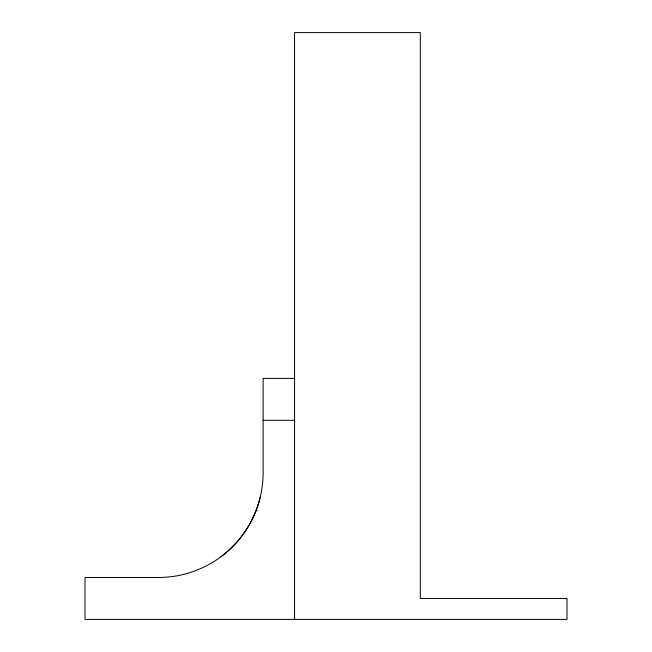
<?xml version="1.0" encoding="UTF-8"?>
<svg xmlns="http://www.w3.org/2000/svg" width="652" height="652" viewBox="0 0 652 652"><rect width="100%" height="100%" fill="white"/><g stroke="black" fill="none" stroke-linecap="round" stroke-linejoin="round"><path stroke-width="0.98" d="M260.287 496.938C254.736 520.549 240.653 542.024 221.215 556.531M294.565 378.396L263.131 378.396L263.131 472.7A104.785 104.785 0 0 1 158.346 577.485L84.996 577.485L84.996 619.4L567.004 619.4L567.004 598.446L420.304 598.446L420.304 32.6L294.565 32.6L294.565 619.4M263.131 420.304L294.565 420.304M256.986 510.907A30.75 0.53 -74.8 0 1 257.108 510.492"/></g></svg>
